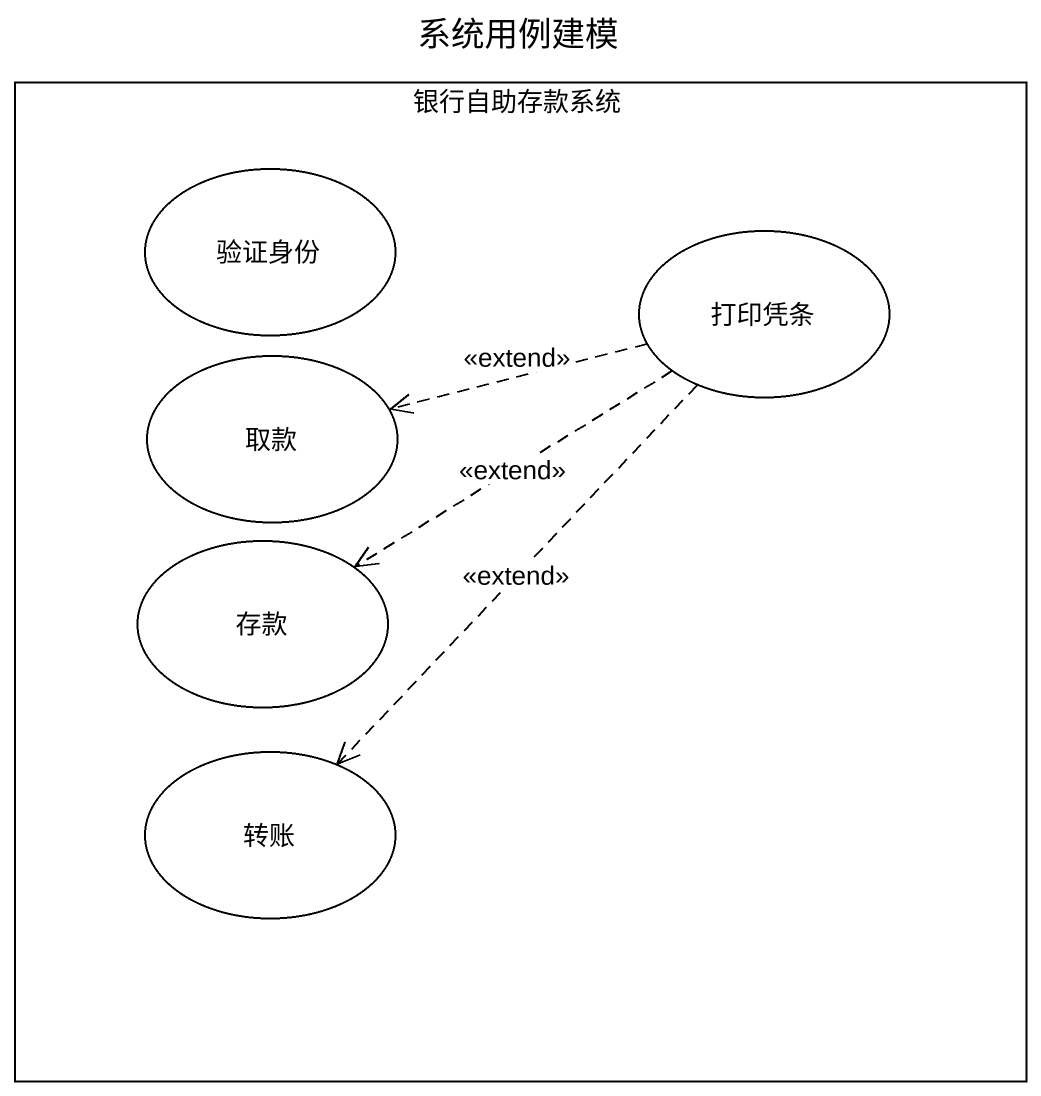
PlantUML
@startuml
title 系统用例建模
rectangle 银行自助存款系统 {
  usecase 验证身份
  usecase 打印凭条
  usecase 取款
  usecase 存款
  usecase 转账
}
打印凭条 .left.> 取款 : <<extend>>
打印凭条 ..> 存款 : <<extend>>
打印凭条 ..> 转账 : <<extend>>
@enduml
